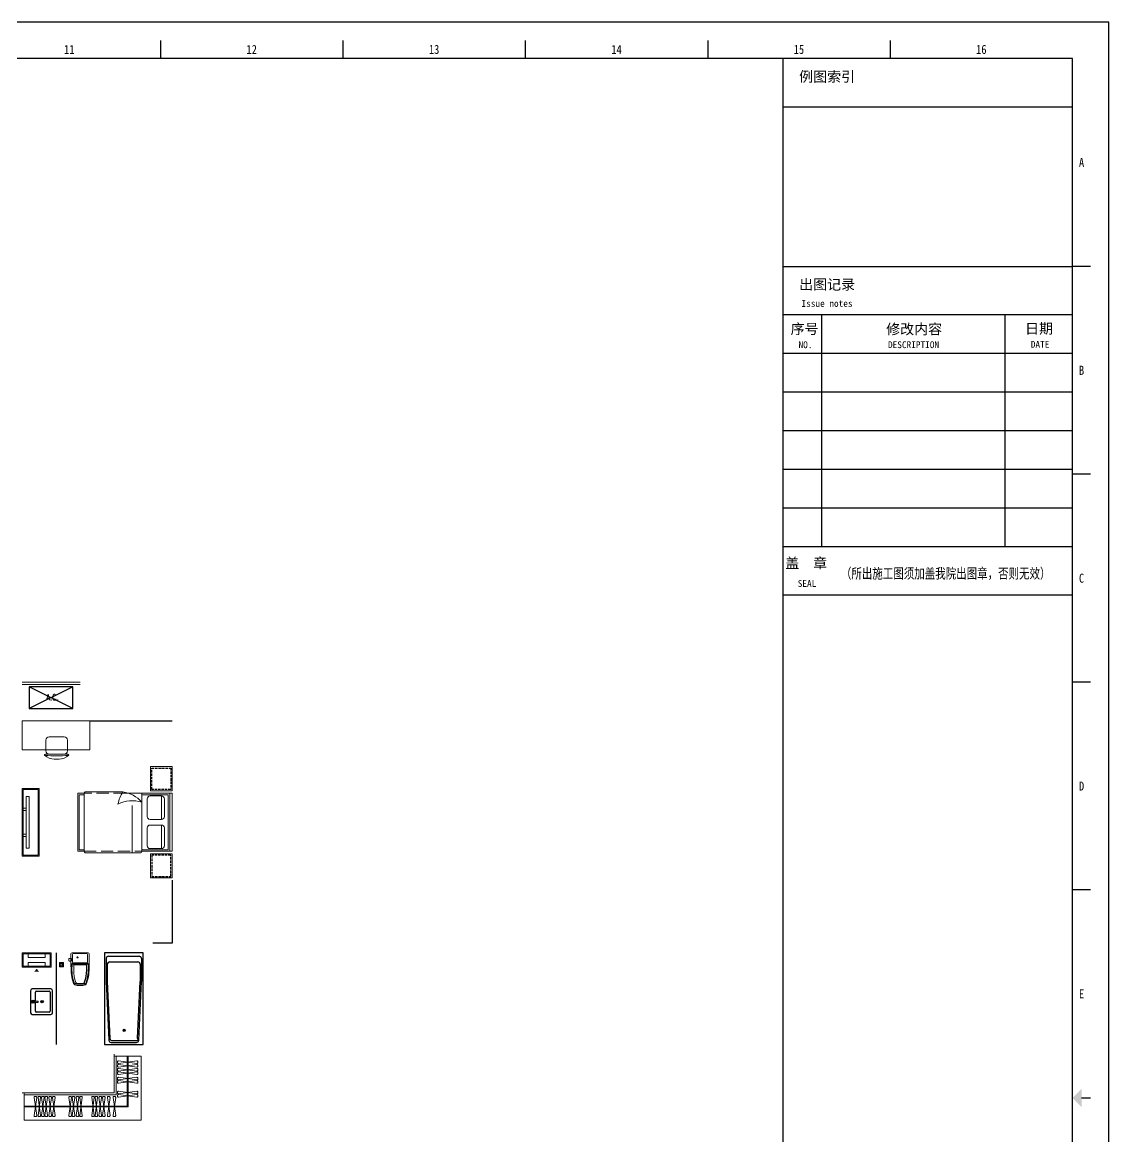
# Model space of a CAD drawing. Extents: x 109296 to 210174, y -14588 to 29909.
# Drawn here: x 149819 to 172296, y 6857 to 29909 of the extents above; entities that cross this region are included whole.
import ezdxf
from ezdxf.enums import TextEntityAlignment as Align

# ---------------------------------------------------------------- set-up
doc = ezdxf.new("R2010")
doc.units = 0
doc.header["$LTSCALE"] = 1000
doc.header["$MEASUREMENT"] = 0
doc.linetypes.add('ACAD_ISO02W100', pattern=[15, 12, -3])
doc.linetypes.add('DASH', pattern=[0.35, 0.25, -0.1])
for name, color, linetype in [('fd', 4, 'Continuous'), ('tk', 253, 'Continuous'), ('厨卫', 154, 'Continuous'), ('看线', 5, 'Continuous'), ('空调', 8, 'Continuous'), ('管井', 236, 'Continuous'), ('虚线', 251, 'Continuous')]:
    doc.layers.add(name, color=color, linetype=linetype)
for name, color, linetype, lineweight in [('Text-I', 7, 'Continuous', 5), ('五金', 136, 'Continuous', 9), ('家具', 33, 'Continuous', 9), ('房建名称', 7, 'Continuous', 0), ('移动家具', 41, 'Continuous', 20)]:
    doc.layers.add(name, color=color, linetype=linetype, lineweight=lineweight)
doc.styles.add('C-2007.06.19$0$C-05.28(ok)$0$STANDARD', font='GBENOR', dxfattribs={"bigfont": 'GBCBIG'})
doc.styles.add('DIM_FONT', font='SIMPLEX.shx', dxfattribs={"width": 0.8})
doc.styles.add('TKZ1', font='SIMHEI.TTF', dxfattribs={"width": 0.7})
doc.styles.add('图签栏', font='SimSun.ttf')

# ---------------------------------------------------------------- blocks, each defined once
blk = doc.blocks.new('fasdf')
for p, q in [((405843.7210327036, 733592.5766485762), (342843.7210243217, 733592.5766485762)), ((405843.7210327036, 689095.5493011763), (405843.7210327036, 733592.5766485762)), ((386226.4499242672, 733218.0225463253), (386226.4499242672, 732843.4684440745)), ((390000.0825050308, 733218.0225463253), (390000.0825050308, 732843.4684440745)), ((393773.7150857945, 733218.0225463253), (393773.7150857945, 732843.4684440745)), ((397547.3476665582, 733218.0225463253), (397547.3476665582, 732843.4684440745)), ((401320.9802473218, 733218.0225463253), (401320.9802473218, 732843.4684440745)), ((405094.6128280855, 732843.4684440745), (344716.4915358669, 732843.4684440745)), ((399101.7471909412, 732843.4684440745), (399101.7471909412, 689844.657505678)), ((405094.6128280855, 689844.657505678), (405094.6128280855, 732843.4684440745)), ((399101.747190939, 731844.6575047099), (405094.6128280855, 731844.6575047099)), ((399101.747190939, 728543.5873502332), (405094.6128280855, 728543.5873502332)), ((399101.7471909412, 728543.5873502332), (405094.6128280876, 728543.5873502332)), ((405469.1669303945, 728543.5873502332), (405094.6128280855, 728543.5873502332)), ((399101.747190939, 727544.7764108685), (405094.6128280855, 727544.7764108685)), ((399900.7959425571, 727544.7764108685), (399900.7959425571, 722750.4839018921)), ((403696.2775127479, 727544.7764108685), (403696.2775127479, 722750.4839018921)), ((399101.747190939, 726745.7276593681), (405094.6128280855, 726745.7276593681)), ((399101.747190939, 725946.6789078764), (405094.6128280855, 725946.6789078764)), ((399101.747190939, 725147.6301563759), (405094.6128280855, 725147.6301563759)), ((399101.747190939, 724348.5814048842), (405094.6128280855, 724348.5814048842)), ((405469.1669303945, 724243.7062564006), (405094.6128280855, 724243.7062564006)), ((399101.747190939, 723549.5326533925), (405094.6128280855, 723549.5326533925)), ((399101.747190939, 722750.4839018921), (405094.6128280855, 722750.4839018921)), ((399101.7471909412, 722750.4839018921), (405094.6128280876, 722750.4839018921)), ((399101.747190939, 721751.6729625275), (405094.6128280855, 721751.6729625275)), ((399101.747190939, 721751.6729625275), (405094.6128280855, 721751.6729625275)), ((405469.1669303945, 719943.825162559), (405094.6128280855, 719943.825162559)), ((405469.1669303945, 715643.9440687178), (405094.6128280855, 715643.9440687178)), ((405281.8898792373, 711344.0629748763), (405469.1669303945, 711344.0629748763))]:
    blk.add_line(p, q)
blk.add_solid([(405281.88987924, 711156.7859237508), (405281.88987924, 711531.3400260105), (405094.6128280855, 711344.0629748763)])
at = {"style": 'TKZ1', "width": 0.8500000001320944}
for s, p in [('11', (384339.6336338854, 733030.7454951999)), ('12', (388113.266214649, 733030.7454951999)), ('13', (391886.8987954127, 733030.7454951999)), ('14', (395660.5313761763, 733030.7454951999)), ('15', (399434.16395694, 733030.7454951999)), ('16', (403207.7965377037, 733030.7454951999)), ('A', (405281.88987924, 730693.5278971582)), ('B', (405281.88987924, 726393.6468033169)), ('C', (405281.88987924, 722093.7657094754)), ('D', (405281.88987924, 717793.8846156341)), ('E', (405281.88987924, 713494.0035218014))]:
    blk.add_text(s, height=187.2770511254203, dxfattribs=at).set_placement(p, align=Align.MIDDLE)
at = {"style": '图签栏'}
for s, height, p in [('例图索引', 211.868987138907, (399439.3579613708, 732363.0412374041)), ('出图记录', 211.868987138907, (399439.3579613708, 728063.1601435627)), ('Issue notes', 141.245991425938, (399487.5150792001, 727706.2610994889)), ('序号', 211.8689871389652, (399263.0832068452, 727144.0908377692)), ('修改内容', 211.8689871389652, (401240.3554641984, 727140.1964361237)), ('日期', 211.868987138907, (404111.9145572699, 727152.3234835337)), ('NO.', 141.2459914258798, (399426.5943963108, 726851.7315326696)), ('DESCRIPTION', 141.245991425938, (401277.7317213226, 726851.9835477481)), ('DATE', 141.245991425938, (404231.9194026096, 726860.4175684473)), ('盖  章', 211.868987138907, (399152.1715620314, 722298.7721914782)), ('SEAL', 141.245991425938, (399409.5574124423, 721913.5013654516))]:
    blk.add_text(s, height=height, dxfattribs=at).set_placement(p)
at = {"style": '图签栏', "width": 0.7500000001165883}
blk.add_text('（所出施工图须加盖我院出图章，否则无效）', height=211.868987138907, dxfattribs=at).set_placement((400303.7540469777, 722086.2989709395))
blk = doc.blocks.new('111')
at = {"layer": '空调', "linetype": 'ACAD_ISO02W100'}
for p, q in [((1000, 0), (0, 500)), ((1000, 500), (0, 0))]:
    blk.add_line(p, q, dxfattribs=at)
blk.add_lwpolyline([(0, 500), (0, 0), (1000, 0), (1000, 500)], close=True, dxfattribs=at)
at = {"layer": 'Text-I', "style": 'DIM_FONT', "width": 0.8}
blk.add_text('A.C.', height=140, dxfattribs=at).set_placement((675.4934317702428, 261.8372856484493), align=Align.MIDDLE_RIGHT)
blk = doc.blocks.new('A$C18784298')
at = {"layer": '移动家具', "color": 251, "ltscale": 40}
for points in [[(2.53705438808538e-05, 1066.265286060749), (58.12715127928095, 1066.265286060749), (58.12715127928095, -4.448031540960073e-05), (2.53705438808538e-05, -4.448031540960073e-05)], [(58.12715127928095, 827.5049274747726), (139.9921495734961, 827.5049274747726), (139.9921495734961, 779.5871684333542), (58.12715127928095, 779.5871684333542)], [(58.12715127928095, 238.7603141057771), (139.9921495734961, 238.7603141057771), (139.9921495734961, 286.6780731471954), (58.12715127928095, 286.6780731471954)]]:
    blk.add_lwpolyline(points, close=True, dxfattribs=at)
blk = doc.blocks.new('ytjhgkj')
at = {"layer": '移动家具', "color": 0, "ltscale": 0.5}
blk.add_lwpolyline([(34949.42200023273, 26115.78217387348), (34599.42200023273, 26115.78217387348), (34599.42200023273, 27515.78217387348), (34949.42200023273, 27515.78217387348)], close=True, dxfattribs=at)
at = {"layer": '移动家具', "color": 0, "ltscale": 40}
blk.add_lwpolyline([(34929.42200023273, 26135.78217387348), (34619.42200023273, 26135.78217387348), (34619.42200023273, 27495.78217387348), (34929.42200023273, 27495.78217387348)], close=True, dxfattribs=at)
at = {"layer": '虚线', "xscale": -1}
blk.add_blockref('A$C18784298', (34739.41417311679, 26282.64948776757), dxfattribs=at)
blk = doc.blocks.new('rtyrytr')
at = {"layer": '移动家具', "color": 0}
for p, q in [((439002.1653160937, 224611.5230028448), (438373.0701247437, 224611.5230028448)), ((438373.0701247437, 223411.5230028446), (438373.0701247437, 224611.5230028448)), ((438423.0701247437, 223411.5230028448), (438423.0701247435, 224611.5230028448)), ((438453.0701247437, 223441.5230028448), (438453.0701247435, 224581.5230028448)), ((439002.1653160937, 224581.5230028448), (438453.0701247435, 224581.5230028448)), ((438592.9258919458, 224556.0653088356), (438592.9258919458, 224069.3075823742)), ((439002.1653160939, 223411.5562119431), (439002.1653160937, 224621.5230028448)), ((440173.0701247435, 224641.523002845), (439022.1653160937, 224641.5230028448)), ((439202.543734405, 223664.1389383728), (439202.5437344047, 224641.5230028448)), ((440193.069802304, 223411.5520323539), (440193.070122282, 224611.5230028448)), ((440193.0701247435, 224611.5230028448), (440323.0701247435, 224611.5230028448)), ((440193.0701247435, 224581.5230028448), (440293.0701247435, 224581.5230028448)), ((440293.0701247437, 223441.5552474403), (440293.0701247435, 224581.5230028448)), ((440323.0701247437, 223411.5562119431), (440323.0701247435, 224611.5230028448)), ((438592.9258919458, 223466.980696854), (438592.9258919458, 223953.7384233154)), ((439335.3816001678, 223411.523002845), (438373.0701247437, 223411.5230028446)), ((439002.1653160939, 223441.523002845), (438453.0701247437, 223441.5230028448)), ((440173.0701247435, 223381.5230028448), (439390.1305724676, 223381.5230028448)), ((440193.0698096883, 223441.5520323695), (440293.0701247437, 223441.5552474403)), ((440193.0698023043, 223411.5521682899), (440323.0701247437, 223411.5562119431))]:
    blk.add_line(p, q, dxfattribs=at)
at = {"layer": '移动家具', "color": 0, "linetype": 'DASH'}
for p, q in [((440193.0701247435, 224611.5230028448), (439002.1653160937, 224611.5230028448)), ((439335.3816001678, 223411.523002845), (440193.0698023043, 223411.5521682899))]:
    blk.add_line(p, q, dxfattribs=at)
at = {"layer": '移动家具', "color": 0}
for points in [[(438823.0701247437, 225161.5230028449), (438373.0701247437, 225161.5230028449), (438373.0701247437, 224661.5230028449), (438823.0701247437, 224661.5230028449), (438823.0701247437, 225161.5230028449), (438743.0701247437, 225161.5230028449)], [(438823.0701247437, 222861.5230028447), (438373.0701247437, 222861.5230028447), (438373.0701247437, 223361.5230028447), (438823.0701247437, 223361.5230028447), (438823.0701247437, 222861.5230028447), (438743.0701247437, 222861.5230028447)]]:
    blk.add_lwpolyline(points, dxfattribs=at)
for points in [[(438592.9258919458, 224556.0653088356), (438828.3232688929, 224556.0653088356, -0.4142135623730953), (438888.3232688929, 224496.0653088356), (438888.3232688929, 224129.3075823742, -0.414213562373095), (438828.3232688929, 224069.3075823742), (438592.9258919458, 224069.3075823742, -0.414213562373095), (438532.9258919458, 224129.3075823742), (438532.9258919458, 224496.0653088356, -0.414213562373095)], [(438592.9258919458, 223466.980696854), (438828.3232688929, 223466.980696854, 0.4142135623730953), (438888.3232688929, 223526.980696854), (438888.3232688929, 223893.7384233154, 0.414213562373095), (438828.3232688929, 223953.7384233154), (438592.9258919458, 223953.7384233154, 0.414213562373095), (438532.9258919458, 223893.7384233154), (438532.9258919458, 223526.980696854, 0.414213562373095)]]:
    blk.add_lwpolyline(points, format="xyb", close=True, dxfattribs=at)
blk.add_lwpolyline([(439002.1653160939, 223594.1681519763, 0.1839311489727489), (439493.8611579339, 223636.1611340854, -0.08863692969021798), (439390.1345209104, 223381.6509846973, 28871.27155084922)], format="xyb", dxfattribs=at)
for centre, radius, start, end in [((439022.1653160937, 224621.5230028448), 20, 90, 180), ((440162.4256644971, 224612.7600318617), 30.66941528179127, 357.688388487696, 69.69174004792258), ((439495.3966966897, 224034.2114792274), 660.9957069834688, 221.7381971800109, 260.8367558569508), ((440162.3885403974, 223410.3115822557), 30.70632750165869, 290.356640611127, 2.315219899327171)]:
    blk.add_arc(centre, radius, start, end, dxfattribs=at)
at = {"layer": '虚线', "linetype": 'DASH', "ltscale": 0.2}
for points in [[(438793.0701247437, 225131.5230028449), (438403.0701247437, 225131.5230028449), (438403.0701247437, 224691.5230028449), (438793.0701247437, 224691.5230028449)], [(438793.0701247437, 222891.5230028447), (438403.0701247437, 222891.5230028447), (438403.0701247437, 223331.5230028447), (438793.0701247437, 223331.5230028447)]]:
    blk.add_lwpolyline(points, close=True, dxfattribs=at)
blk = doc.blocks.new('qqqewere')
at = {"layer": '厨卫'}
for p, q in [((430646.5493158384, 215955.9013095651), (430646.5493158384, 214055.349698706)), ((431446.4328834286, 215955.9013095651), (430646.5493158384, 215955.9013095651)), ((430736.9704301836, 215866.008030274), (430682.4628772956, 214651.831689633)), ((430760.4470581776, 215830.7262698701), (430705.9415536778, 214649.2720770995)), ((430760.3460477291, 215818.9766812034), (430705.9415536778, 214649.2720770995)), ((431285.3393425467, 215872.75217659), (430766.6428567204, 215872.75217659)), ((431308.7761975655, 215908.3875192936), (430784.2060017015, 215908.3875192936)), ((431387.0406455893, 214649.2720770995), (431332.5351410895, 215830.7262698701)), ((431410.5193219715, 214651.831689633), (431356.0117690834, 215866.008030274)), ((431446.4328834286, 214055.349698706), (431446.4328834286, 215955.9013095651)), ((430682.184658542, 214174.1341743847), (430682.184658542, 214646.6973883811)), ((430705.9415536778, 214292.9186500634), (430705.9415536778, 214649.2720770995)), ((431387.0406455893, 214292.9186500634), (431387.0406455893, 214649.2720770995)), ((431410.797540725, 214174.1341743847), (431410.797540725, 214646.6973883811)), ((431339.5268553178, 214245.4048597919), (430753.4553439493, 214245.4048597919)), ((430646.5493158384, 214055.349698706), (431446.4328834286, 214055.349698706)), ((431363.2837504536, 214126.6203841132), (430729.6984488135, 214126.6203841132))]:
    blk.add_line(p, q, dxfattribs=at)
for radius in [23.75689513573889, 19.00551610859111]:
    blk.add_circle((431038.472550762, 215658.9401203684), radius, dxfattribs=at)
for centre, radius, start, end in [((430784.2060017015, 215860.8737290222), 47.51379027147777, 90, 173.7965521041173), ((430776.1460436432, 215849.8814693475), 24.76650583881204, 112.5637563871532, 230.6630561310794), ((431285.3393425467, 215825.2383863186), 47.51379027147777, 6.632514621064487, 90), ((431308.7761975655, 215860.8737290222), 47.51379027147777, 6.203447895882674, 90), ((430729.6984488135, 214646.6973883811), 47.51379027147777, 173.7965521041173, 180), ((431363.2837504536, 214646.6973883811), 47.51379027147777, 0, 6.203447895882674), ((430729.6984488135, 214174.1341743847), 47.51379027147777, 180, 270), ((430753.4553439493, 214292.9186500634), 47.51379027147777, 180, 270), ((431339.5268553178, 214292.9186500634), 47.51379027147777, 270, 0), ((431363.2837504536, 214174.1341743847), 47.51379027147777, 270, 0)]:
    blk.add_arc(centre, radius, start, end, dxfattribs=at)
at = {"layer": '厨卫', "style": 'C-2007.06.19$0$C-05.28(ok)$0$STANDARD', "text_generation_flag": 4, "width": 0.8000000000465661, "flags": 9}
for tag in ['YSIZE', 'XSIZE']:
    blk.add_attdef(tag, (431446.4328834286, 215005.6255041356), '', height=0.5939223783934722, dxfattribs=at)
blk = doc.blocks.new('x6')
at = {"layer": '厨卫', "color": 0}
for p, q in [((227.1291524255648, 0), (-227.1291524246335, 0)), ((-265.229152424261, -38.09999999997672), (-265.229152424261, -419.0999999999767)), ((-214.4291524244472, -387.3499999999767), (-214.4291524244472, -120.6500000000233)), ((-195.3791524246335, -101.5999999999767), (-15.59883185569197, -101.5999999999767)), ((-18.80374188814312, -56.60799438098911), (-32.26827924326062, -56.60799438098911)), ((-13.27133092004806, -43.28686512657441), (-22.77435069065541, -33.74818694696296)), ((-13.10795861016959, -70.08991301618516), (-22.49373077228665, -79.74398196034599)), ((-16.48222255054861, -84.34926661441568), (-12.69999999925494, -158.2079943810822)), ((-12.69999999925494, -158.2079943810822), (12.70000000111759, -158.2079943810822)), ((9.313225746154785e-10, -37.80425249191467), (9.313225746154785e-10, -24.33971513737924)), ((9.313225746154785e-10, -75.41173627017997), (9.313225746154785e-10, -88.8762736247154)), ((16.48222255147994, -84.34926661441568), (12.70000000111759, -158.2079943810822)), ((22.49299382977188, -33.47129033843521), (13.10722166765481, -43.12535928259604)), ((22.77435069251806, -79.46780181513168), (13.2713309219107, -69.92912363552023)), ((15.59883185662329, -101.5999999999767), (195.3791524255648, -101.5999999999767)), ((18.80374189000577, -56.60799438098911), (32.26827924419194, -56.60799438098911)), ((214.4291524253786, -120.6500000000233), (214.4291524253786, -387.3499999999767)), ((265.2291524251923, -419.0999999999767), (265.2291524251923, -38.09999999997672)), ((-227.1291524246335, -457.2000000000698), (227.1291524255648, -457.2000000000698)), ((195.3791524255648, -406.4000000000233), (-195.3791524246335, -406.4000000000233))]:
    blk.add_line(p, q, dxfattribs=at)
for centre, radius in [((9.313225746154785e-10, -56.60799438098911), 32.26827924368117), ((-0.9688588986173272, -241.2999999999302), 25.4), ((9.313225746154785e-10, -56.60799438098911), 18.80374188911082), ((-0.9688588986173272, -241.2999999999302), 15.95985148249019)]:
    blk.add_circle(centre, radius, dxfattribs=at)
for centre, radius, start, end in [((-227.1291524246335, -38.09999999997672), 38.09999999999999, 90, 180), ((227.1291524255648, -38.09999999997672), 38.09999999999999, 0, 90), ((-195.3791524246335, -120.6500000000233), 19.05, 90, 180), ((195.3791524255648, -120.6500000000233), 19.05, 0, 90), ((-227.1291524246335, -419.0999999999767), 38.09999999999999, 180, 270), ((-195.3791524246335, -387.3499999999767), 19.05, 180, 270), ((195.3791524255648, -387.3499999999767), 19.05, 270, 0), ((227.1291524255648, -419.0999999999767), 38.09999999999999, 270, 0)]:
    blk.add_arc(centre, radius, start, end, dxfattribs=at)
blk = doc.blocks.new('ma2')
at = {"layer": '厨卫', "color": 0}
for centre, radius, start, end in [((712.4397293468937, -340.4294771072455), 881.4089537639704, 175.7102634410839, 198.2941325647518), ((703.8273664154112, -352.850587095134), 834.3315730198825, 180.1819425780539, 198.4972610620786)]:
    blk.add_arc(centre, radius, start, end, dxfattribs=at)
at = {"layer": '家具', "color": 0}
for p, q in [((0, 0), (-166.5, 0)), ((0, 0), (166.5, 0)), ((-189, -22.5), (-189, -274.5)), ((-180, -230.4000000001397), (-138.5999999996275, -211.5)), ((-180, -230.4000000001397), (-180, -316.4254094343632)), ((-180, -230.4000000001397), (0, -230.4000000001397)), ((-153, -36), (-153, -198)), ((-138.5999999996275, -211.5), (0, -211.5)), ((0, -13.5), (-130.5, -13.5)), ((-130.5, -220.5), (0, -220.5)), ((0, -13.5), (130.5, -13.5)), ((138.6000000005588, -211.5), (0, -211.5)), ((130.5, -220.5), (0, -220.5)), ((180, -230.4000000001397), (0, -230.4000000001397)), ((180, -230.4000000001397), (138.6000000005588, -211.5)), ((153, -36), (153, -198)), ((180, -125.0999999998603), (180, -164.6999999999534)), ((180, -230.4000000001397), (180, -316.4254094343632)), ((191.7000000001863, -117.9000000001397), (187.2000000001863, -117.9000000001397)), ((191.7000000001863, -171.9000000001397), (187.2000000001863, -171.9000000001397)), ((189, -22.5), (189, -122.0254213614389)), ((189, -121.200333661167), (189, -129.7378550155554)), ((189, -136.9619115462992), (189, -146.4845315185376)), ((189, -153.1339471887331), (189, -161.6714685431216)), ((189, -170.1148700807244), (189, -274.5)), ((191.7000000001863, -117.9000000001397), (222.3000000007451, -117.9000000001397)), ((191.7000000001863, -171.9000000001397), (222.3000000007451, -171.9000000001397)), ((229.5, -125.0999999998603), (229.5, -164.6999999999534)), ((-175.5, -279), (-175.5, -280.3469112922903)), ((-166.5, -274.5), (-171, -274.5)), ((-166.5, -252.9000000001397), (-166.5, -274.5)), ((-148.5, -234.9000000001397), (0, -234.9000000001397)), ((-130.5, -250.1999999999534), (-130.5, -355.5)), ((0, -246.5999999998603), (-126.8999999994412, -246.5999999998603)), ((-118.7999999998137, -246.5999999998603), (0, -246.5999999998603)), ((148.5, -234.9000000001397), (0, -234.9000000001397)), ((118.8000000007451, -246.5999999998603), (0, -246.5999999998603)), ((0, -246.5999999998603), (126.9000000003725, -246.5999999998603)), ((130.5, -250.1999999999534), (130.5, -355.5)), ((166.5, -252.9000000001397), (166.5, -274.5)), ((166.5, -274.5), (171, -274.5)), ((175.5, -279), (175.5, -280.3469112922903)), ((-77.39916105940938, -636.3000000000466), (-101.8862989675254, -636.3000000000466)), ((93.06087754387408, -659.6999999999534), (-93.06087754294276, -659.6999999999534)), ((-67.5, -636.3000000000466), (-77.39916105940938, -636.3000000000466)), ((-67.5, -636.3000000000466), (0, -636.3000000000466)), ((67.5, -636.3000000000466), (0, -636.3000000000466)), ((0, -659.6999999999534), (93.06087754387408, -659.6999999999534)), ((67.5, -636.3000000000466), (77.39916105940938, -636.3000000000466)), ((77.39916105940938, -636.3000000000466), (101.8862989684567, -636.3000000000466))]:
    blk.add_line(p, q, dxfattribs=at)
blk.add_circle((53.10000000055879, -94.5), 11.40815247663667, dxfattribs=at)
for centre, radius, start, end in [((-166.5, -22.5), 22.5, 90, 180), ((166.5, -22.5), 22.5, 0, 90), ((-130.5, -36), 22.5, 90, 180), ((-130.5, -198), 22.5, 180, 270), ((130.5, -36), 22.5, 0, 90), ((130.5, -198), 22.5, 270, 0), ((187.2000000001863, -125.0999999998603), 7.2, 90, 180), ((187.2000000001863, -164.6999999999534), 7.2, 180, 270), ((222.3000000007451, -125.0999999998603), 7.2, 0, 90), ((222.3000000007451, -164.6999999999534), 7.2, 270, 0), ((6805.708689086139, -14.98956554476172), 6999.521077242298, 182.1247541061041, 183.6000563417639), ((315.9997481284663, -366.8548092211131), 499.0547252698382, 170.0177249498389, 190.1148802118945), ((749.1395910214633, -320.9842596482486), 938.6835635739402, 188.1773252605921, 199.5371123268662), ((-171, -279), 4.5, 90, 180), ((594.2509733149782, -352.8633294566534), 776.2321552453669, 187.5236788309576, 201.3401300184077), ((-148.5, -252.9000000001397), 18, 90, 180), ((-126.8999999994412, -250.1999999999534), 3.6, 90, 180), ((-703.8273664144799, -352.850587095134), 834.3315730198825, 341.5027389379214, 359.8180574219461), ((-712.4397293459624, -340.4294771070126), 881.4089537639704, 341.7058674352483, 4.289736558916106), ((126.9000000003725, -250.1999999999534), 3.6, 0, 90), ((-594.2509733149782, -352.8633294566534), 776.2321552453669, 338.6598699815923, 352.4763211690424), ((-749.075333350338, -321.0035344087519), 938.6165597252316, 340.4626847572233, 351.8237832072882), ((148.5, -252.9000000001397), 18, 0, 90), ((171, -279), 4.5, 0, 90), ((-315.999748127535, -366.8548092208803), 499.0547252698382, 349.8851197881055, 9.98227505016114), ((-6805.708688990213, -14.98956555104814), 6999.521077147583, 356.3999436582361, 357.875245893896), ((-122.7765990523621, -630.3817124427296), 13.5, 199.5371123268662, 212.7351400685429), ((-70.42896267399192, -596.7297718022019), 75.73124732212365, 212.7351400685429, 236.252720039565), ((-116.1856549186632, -630.4243820346892), 13.5, 201.3401300184077, 225.0456671177679), ((117.4627921506763, -396.4031826078426), 344.1924834331063, 225.0456671177679, 228.0776655614675), ((-99.85239377990365, -611.0890470207669), 25.2928630336992, 193.7470556061474, 265.387626009144), ((-91.53043877147138, -625.7263711621054), 34.00808285177626, 231.9313491334848, 272.5793075874444), ((-12.88828185852617, -423.2266014702618), 256.5972770769422, 247.1572968181039, 272.8790446030137), ((-70.33155621122569, -611.8393892205786), 18, 198.4972610620786, 250.8187481424693), ((-15.12868216913193, -386.4469691873528), 249.9794124911297, 255.8484349526227, 273.4075284237138), ((12.88828185852617, -423.226601468632), 256.5972770785842, 267.1209553969863, 292.8427031818961), ((15.12868217006326, -386.4469691873528), 249.9794124911297, 266.5924715762862, 284.1515650473773), ((70.33155621215701, -611.8393892205786), 18, 289.1812518575307, 341.5027389379214), ((91.5304387724027, -625.7263711621054), 34.00808285177626, 267.4206924125555, 308.0686508665152), ((99.85239378083497, -611.0890470207669), 25.2928630336992, 274.612373990856, 346.2529443938527), ((70.42896267492324, -596.7297718022019), 75.73124732212365, 303.7472799604349, 327.2648599314571), ((-117.4627921497449, -396.4031826076098), 344.1924834331063, 311.9223344385325, 314.9543328822321), ((116.1856549195945, -630.4243820346892), 13.5, 314.9543328822321, 338.6598699815923), ((122.7765990523621, -630.3817124427296), 13.5, 327.2648599314571, 340.4628876731337)]:
    blk.add_arc(centre, radius, start, end, dxfattribs=at)
blk = doc.blocks.new('A$C56722DB7')
at = {"layer": '五金', "color": 0}
for points in [[(85.82233329315204, 85.82233446394093), (85.82233329315204, 1.445412635803223e-06), (2.743909135460854e-07, 1.445412635803223e-06), (2.748565748333931e-07, 85.82233446394093)], [(9.932467175764032, 43.27378234872594), (9.932467175764032, 41.59826454753056), (25.50449067086447, 41.59826454753056), (25.50449067086447, 43.27378234872594)], [(19.84811175300274, 66.48703717952594), (18.66334175376687, 65.30226718029007), (29.67442516388837, 54.29118377016857), (30.85919516312424, 55.47595376940444)], [(19.33529755903874, 19.84811292402446), (20.5200675582746, 18.66334292478859), (31.5311509683961, 29.67442633514293), (30.34638096916024, 30.85919633437879)], [(43.27378117816988, 75.88986756326631), (41.5982633769745, 75.88986756326631), (41.5982633769745, 60.31784406816587), (43.27378117816988, 60.31784406816587)], [(42.54855238983873, 9.932468346320093), (44.22407019103412, 9.932468346320093), (44.22407019103412, 25.50449184142053), (42.54855238983873, 25.50449184142053)], [(66.48703600896988, 65.9742229853291), (65.30226600973401, 67.15899298456497), (54.29118259961251, 56.14790957421064), (55.47595259884838, 54.96313957497478)], [(65.97422181454021, 19.33529872982763), (67.15899181377608, 20.5200687290635), (56.14790840318892, 31.531152139185), (54.96313840395305, 30.34638213994913)], [(75.88986639271025, 42.54855356039479), (75.88986639271025, 44.22407136159018), (60.31784289760981, 44.22407136159018), (60.31784289760981, 42.54855356039479)]]:
    blk.add_lwpolyline(points, close=True, dxfattribs=at)
blk.add_circle((42.91116678400431, 42.9111679547932), 36.56169166270411, dxfattribs=at)
blk = doc.blocks.new('A$C0032228E')
at = {"layer": 'fd'}
blk.add_lwpolyline([(302.0509690956678, -0.001261509722098708, 100, 0, 0), (302.0509690956678, 61.97923990688287, 0, 0, 0)], format="xyseb", dxfattribs=at)
at = {"layer": '家具', "color": 0}
for p, q in [((123.2627702299505, 372.3351253354922), (123.2627702299505, 295.3351253354922)), ((476.7333073511254, 295.3351253354922), (123.2627702299505, 295.3351253354922)), ((476.7333073511254, 372.3351253354922), (476.7333073511254, 295.3351253354922)), ((476.7333073511254, 189.3351253354922), (123.2627702299505, 189.3351253354922)), ((123.2627702299505, 112.3351253354922), (123.2627702299505, 189.3351253354922)), ((476.7333073511254, 112.3351253354922), (476.7333073511254, 189.3351253354922))]:
    blk.add_line(p, q, dxfattribs=at)
for points in [[(599.9980387906544, 392.3351253354922), (-0.00196120934560895, 392.3351253354922), (-0.00196120934560895, 92.3351253354922), (599.9980387906544, 92.3351253354922)], [(579.9980387906544, 372.3351253354922), (19.99803879065439, 372.3351253354922), (19.99803879065439, 112.3351253354922), (579.9980387906544, 112.3351253354922)]]:
    blk.add_lwpolyline(points, close=True, dxfattribs=at)
blk = doc.blocks.new('yz')
at = {"layer": '家具'}
for p, q in [((2145580.945081057, 195091.5044079446), (2145481.811946741, 195091.5044079446)), ((2145761.378513899, 194991.5044079446), (2145301.378513899, 194991.5044079446)), ((2145306.378513899, 194924.0044079446), (2145306.378513899, 194699.0044079446)), ((2145756.378513899, 194924.0044079446), (2145756.378513899, 194699.0044079446)), ((2145688.878513899, 194631.5044079446), (2145373.878513899, 194631.5044079446))]:
    blk.add_line(p, q, dxfattribs=at)
for centre, radius, start, end in [((2145491.53292581, 194776.0645366225), 315.5896225382623, 91.76513783820562, 130.7265433140673), ((2145531.378513899, 192313.6661572235), 2712.716921149136, 84.80230402019461, 95.1976959798054), ((2145571.224101988, 194776.0645366225), 315.5896225382623, 49.27345668593274, 88.23486216179438), ((2145292.151113079, 195007.650179863), 10, 130.7265433140673, 202.66999123046), ((2145301.378513899, 195011.5044079446), 20, 202.66999123046, 270), ((2145373.878513899, 194924.0044079446), 67.5, 90, 180), ((2145688.878513899, 194924.0044079446), 67.5, 0, 90), ((2145761.378513899, 195011.5044079446), 20, 270, 337.3300087695399), ((2145770.605914719, 195007.650179863), 10, 337.3300087695399, 49.27345668593274), ((2145373.878513899, 194699.0044079446), 67.5, 180, 270), ((2145688.878513899, 194699.0044079446), 67.5, 270, 0)]:
    blk.add_arc(centre, radius, start, end, dxfattribs=at)

msp = doc.modelspace()

# ---------------------------------------------------------------- linework, layer by layer
at = {"layer": '厨卫'}
msp.add_line((150519.1137203192, 10661.74132789826), (150519.1137203136, 8761.741327893717), dxfattribs=at)
at = {"layer": '家具'}
for p, q in [((151019.1137203241, 16261.741327878), (149819.113720326, 16261.7413278333)), ((151019.113720326, 16211.741327878), (149819.1137203278, 16211.7413278333)), ((151789.1137203164, 8391.45789887014), (151789.1137203164, 8405.770576335519)), ((151789.1137203164, 8317.098801726504), (151789.1137203164, 8331.411479191884)), ((152186.4704459142, 8425.595134349103), (151811.7569947187, 8371.63334085609)), ((151811.7569947187, 8425.595134349103), (152186.4704459142, 8371.63334085609)), ((152186.4704459142, 8351.236037205468), (151811.7569947187, 8297.27424371292)), ((151811.7569947187, 8351.236037205468), (152186.4704459142, 8297.27424371292)), ((151989.1137203164, 8521.741327883472), (151989.1137203164, 7491.741327907454)), ((152009.1137203164, 8521.741327883472), (152009.1137203164, 7471.741327907454)), ((152209.1137203816, 8391.45789887014), (152209.1137203816, 8405.770576335519)), ((152209.1137203816, 8317.098801726504), (152209.1137203816, 8331.411479191884)), ((151789.1137203174, 8235.679774003598), (151789.1137203174, 8249.992451468977)), ((151789.1137203164, 8166.360254787869), (151789.1137203164, 8180.672932253248)), ((152186.4704459161, 8269.817009482562), (151811.7569947187, 8215.855215990014)), ((151811.7569947187, 8269.817009482562), (152186.4704459161, 8215.855215990014)), ((152186.4704459142, 8200.497490266367), (151811.7569947187, 8146.535696773819)), ((151811.7569947187, 8200.497490266367), (152186.4704459142, 8146.535696773819)), ((152186.4704459161, 8085.728087031312), (151811.7569947187, 8031.766293538763)), ((151811.7569947187, 8085.728087031312), (152186.4704459161, 8031.766293538763)), ((152209.1137203816, 8235.679774003598), (152209.1137203816, 8249.992451468977)), ((152209.1137203816, 8166.360254787869), (152209.1137203816, 8180.672932253248)), ((151789.1137203174, 8051.590851552348), (151789.1137203174, 8065.903529017727)), ((151789.1137203164, 7982.271332336619), (151789.1137203164, 7996.584009801998)), ((152186.4704459142, 8016.408567815117), (151811.7569947187, 7962.446774322569)), ((151811.7569947187, 8016.408567815117), (152186.4704459142, 7962.446774322569)), ((152209.1137203816, 8051.590851552348), (152209.1137203816, 8065.903529017727)), ((152209.1137203816, 7982.271332336619), (152209.1137203816, 7996.584009801998)), ((150117.4557501767, 7294.384602309234), (150063.4939566851, 7669.098053505673)), ((150117.4557501767, 7669.098053505673), (150063.4939566851, 7294.384602309234)), ((150083.3185146973, 7691.741327907454), (150097.6311921626, 7691.741327907454)), ((150198.8747779001, 7294.384602310165), (150144.9129844066, 7669.098053506605)), ((150198.8747779001, 7669.098053506605), (150144.9129844066, 7294.384602310165)), ((150164.7375424206, 7691.741327908385), (150179.050219886, 7691.741327908385)), ((150273.2338750437, 7294.384602310165), (150219.2720815502, 7669.098053506605)), ((150273.2338750437, 7669.098053506605), (150219.2720815502, 7294.384602310165)), ((150239.0966395643, 7691.741327908385), (150253.4093170296, 7691.741327908385)), ((150342.5533942599, 7294.384602309234), (150288.5916007664, 7669.098053505673)), ((150342.5533942599, 7669.098053505673), (150288.5916007664, 7294.384602309234)), ((150308.4161587805, 7691.741327907454), (150322.7288362458, 7691.741327907454)), ((150423.9724219823, 7294.384602310165), (150370.0106284898, 7669.098053506605)), ((150423.9724219823, 7669.098053506605), (150370.0106284898, 7294.384602310165)), ((150389.8351865038, 7691.741327908385), (150404.1478639692, 7691.741327908385)), ((150498.331519126, 7294.384602310165), (150444.3697256334, 7669.098053506605)), ((150498.331519126, 7669.098053506605), (150444.3697256334, 7294.384602310165)), ((150464.1942836475, 7691.741327908385), (150478.5069611128, 7691.741327908385)), ((150836.1338937301, 7294.384602310165), (150782.1721002366, 7669.098053506605)), ((150836.1338937301, 7669.098053506605), (150782.1721002366, 7294.384602310165)), ((150801.9966582507, 7691.741327908385), (150816.3093357161, 7691.741327908385)), ((150905.4534129463, 7294.384602309234), (150851.4916194528, 7669.098053505673)), ((150905.4534129463, 7669.098053505673), (150851.4916194528, 7294.384602309234)), ((150871.3161774669, 7691.741327907454), (150885.6288549323, 7691.741327907454)), ((150986.8724406688, 7294.384602310165), (150932.9106471762, 7669.098053506605)), ((150986.8724406688, 7669.098053506605), (150932.9106471762, 7294.384602310165)), ((150952.7352051903, 7691.741327908385), (150967.0478826556, 7691.741327908385)), ((151061.2315378124, 7294.384602310165), (151007.2697443198, 7669.098053506605)), ((151061.2315378124, 7669.098053506605), (151007.2697443198, 7294.384602310165)), ((151027.0943023339, 7691.741327908385), (151041.4069797993, 7691.741327908385)), ((151309.0859712865, 7294.384602310165), (151255.1241777949, 7669.098053506605)), ((151309.0859712865, 7669.098053506605), (151255.1241777949, 7294.384602310165)), ((151274.948735809, 7691.741327908385), (151289.2614132743, 7691.741327908385)), ((151378.4054905027, 7294.384602309234), (151324.4436970111, 7669.098053505673)), ((151378.4054905027, 7669.098053505673), (151324.4436970111, 7294.384602309234)), ((151344.2682550242, 7691.741327907454), (151358.5809324896, 7691.741327907454)), ((151459.8245182261, 7294.384602310165), (151405.8627247335, 7669.098053506605)), ((151459.8245182261, 7669.098053506605), (151405.8627247335, 7294.384602310165)), ((151425.6872827467, 7691.741327908385), (151439.999960212, 7691.741327908385)), ((151534.1836153697, 7294.384602310165), (151480.2218218762, 7669.098053506605)), ((151534.1836153697, 7669.098053506605), (151480.2218218762, 7294.384602310165)), ((151500.0463798903, 7691.741327908385), (151514.3590573557, 7691.741327908385)), ((151634.0761730969, 7294.384602310165), (151580.1143796034, 7669.098053506605)), ((151634.0761730969, 7669.098053506605), (151580.1143796034, 7294.384602310165)), ((151599.9389376175, 7691.741327908385), (151614.2516150828, 7691.741327908385)), ((151751.3470103228, 7294.384602310165), (151697.3852168303, 7669.098053506605)), ((151751.3470103228, 7669.098053506605), (151697.3852168303, 7294.384602310165)), ((151717.2097748443, 7691.741327908385), (151731.5224523097, 7691.741327908385)), ((151789.1137203174, 7765.306557925913), (151789.1137203174, 7779.619235391292)), ((151789.1137203164, 7695.987038710184), (151789.1137203164, 7710.299716175563)), ((152186.4704459161, 7799.443793404876), (151811.7569947187, 7745.481999912328)), ((151811.7569947187, 7799.443793404876), (152186.4704459161, 7745.481999912328)), ((152186.4704459142, 7730.124274188682), (151811.7569947187, 7676.162480696134)), ((151811.7569947187, 7730.124274188682), (152186.4704459142, 7676.162480696134)), ((152209.1137203816, 7765.306557925913), (152209.1137203816, 7779.619235391292)), ((152209.1137203816, 7695.987038710184), (152209.1137203816, 7710.299716175563)), ((149859.1137203202, 7491.741327907454), (151989.1137203164, 7491.741327907454)), ((149859.1137203202, 7471.741327907454), (152009.1137203164, 7471.741327907454)), ((150083.3185146973, 7271.741327842959), (150097.6311921626, 7271.741327842959)), ((150164.7375424206, 7271.741327843891), (150179.050219886, 7271.741327843891)), ((150239.0966395643, 7271.741327843891), (150253.4093170296, 7271.741327843891)), ((150308.4161587805, 7271.741327842959), (150322.7288362458, 7271.741327842959)), ((150389.8351865038, 7271.741327843891), (150404.1478639692, 7271.741327843891)), ((150464.1942836475, 7271.741327843891), (150478.5069611128, 7271.741327843891)), ((150801.9966582507, 7271.741327843891), (150816.3093357161, 7271.741327843891)), ((150871.3161774669, 7271.741327842959), (150885.6288549323, 7271.741327842959)), ((150952.7352051903, 7271.741327843891), (150967.0478826556, 7271.741327843891)), ((151027.0943023339, 7271.741327843891), (151041.4069797993, 7271.741327843891)), ((151274.948735809, 7271.741327843891), (151289.2614132743, 7271.741327843891)), ((151344.2682550242, 7271.741327842959), (151358.5809324896, 7271.741327842959)), ((151425.6872827467, 7271.741327843891), (151439.999960212, 7271.741327843891)), ((151500.0463798903, 7271.741327843891), (151514.3590573557, 7271.741327843891)), ((151599.9389376175, 7271.741327843891), (151614.2516150828, 7271.741327843891)), ((151717.2097748443, 7271.741327843891), (151731.5224523097, 7271.741327843891))]:
    msp.add_line(p, q, dxfattribs=at)
msp.add_lwpolyline([(149819.1137203251, 15461.74132790556), (151219.1137203174, 15461.74132790556), (151219.1137203174, 14861.7413279037), (149819.1137203251, 14861.7405900578)], close=True, dxfattribs=at)
for points in [[(151719.1137203164, 8561.74132788417), (151719.1137203155, 7761.741327907337), (149819.113720322, 7761.741327907337)], [(151759.1137203164, 8521.741327883472), (151759.1137203155, 7721.741327907337), (149859.1137203192, 7721.741327907337)], [(151719.1137203164, 8521.741327883472), (152279.1137203164, 8521.741327883472), (152279.1137203164, 7201.741327907337), (149859.113720322, 7201.741327907337), (149859.1137203192, 7761.74132790757)]]:
    msp.add_lwpolyline(points, dxfattribs=at)
for centre, start, end in [((151809.1137203164, 8405.770576335519), 82.40535662479697, 180), ((151809.1137203164, 8391.45789887014), 180, 277.594643375203), ((151809.1137203164, 8331.411479191884), 82.40535662479697, 180), ((151809.1137203164, 8317.098801726504), 180, 277.594643375203), ((152189.1137203816, 8405.770576335519), 0, 97.59464337520303), ((152189.1137203816, 8391.45789887014), 262.405356624797, 0), ((152189.1137203816, 8331.411479191884), 0, 97.59464337520303), ((152189.1137203816, 8317.098801726504), 262.405356624797, 0), ((151809.1137203174, 8249.992451468977), 82.40535662479697, 180), ((151809.1137203174, 8235.679774003598), 180, 277.594643375203), ((151809.1137203164, 8180.672932253248), 82.40535662479697, 180), ((151809.1137203164, 8166.360254787869), 180, 277.594643375203), ((151809.1137203174, 8065.903529017727), 82.40535662479697, 180), ((152189.1137203816, 8249.992451468977), 0, 97.59464337520303), ((152189.1137203816, 8235.679774003598), 262.405356624797, 0), ((152189.1137203816, 8180.672932253248), 0, 97.59464337520303), ((152189.1137203816, 8166.360254787869), 262.405356624797, 0), ((152189.1137203816, 8065.903529017727), 0, 97.59464337520303), ((151809.1137203174, 8051.590851552348), 180, 277.594643375203), ((151809.1137203164, 7996.584009801998), 82.40535662479697, 180), ((151809.1137203164, 7982.271332336619), 180, 277.594643375203), ((152189.1137203816, 8051.590851552348), 262.405356624797, 0), ((152189.1137203816, 7996.584009801998), 0, 97.59464337520303), ((152189.1137203816, 7982.271332336619), 262.405356624797, 0), ((150083.3185146973, 7671.741327907454), 90, 187.5946433565873), ((150097.6311921626, 7671.741327907454), 352.4053566434128, 90), ((150164.7375424206, 7671.741327908385), 90, 187.5946433565873), ((150179.050219886, 7671.741327908385), 352.4053566434128, 90), ((150239.0966395643, 7671.741327908385), 90, 187.5946433565873), ((150253.4093170296, 7671.741327908385), 352.4053566434128, 90), ((150308.4161587805, 7671.741327907454), 90, 187.5946433565873), ((150322.7288362458, 7671.741327907454), 352.4053566434128, 90), ((150389.8351865038, 7671.741327908385), 90, 187.5946433565873), ((150404.1478639692, 7671.741327908385), 352.4053566434128, 90), ((150464.1942836475, 7671.741327908385), 90, 187.5946433565873), ((150478.5069611128, 7671.741327908385), 352.4053566434128, 90), ((150801.9966582507, 7671.741327908385), 90, 187.5946433565873), ((150816.3093357161, 7671.741327908385), 352.4053566434128, 90), ((150871.3161774669, 7671.741327907454), 90, 187.5946433565873), ((150885.6288549323, 7671.741327907454), 352.4053566434128, 90), ((150952.7352051903, 7671.741327908385), 90, 187.5946433565873), ((150967.0478826556, 7671.741327908385), 352.4053566434128, 90), ((151027.0943023339, 7671.741327908385), 90, 187.5946433565873), ((151041.4069797993, 7671.741327908385), 352.4053566434128, 90), ((151274.948735809, 7671.741327908385), 90, 187.5946433565873), ((151289.2614132743, 7671.741327908385), 352.4053566434128, 90), ((151344.2682550242, 7671.741327907454), 90, 187.5946433565873), ((151358.5809324896, 7671.741327907454), 352.4053566434128, 90), ((151425.6872827467, 7671.741327908385), 90, 187.5946433565873), ((151439.999960212, 7671.741327908385), 352.4053566434128, 90), ((151500.0463798903, 7671.741327908385), 90, 187.5946433565873), ((151514.3590573557, 7671.741327908385), 352.4053566434128, 90), ((151599.9389376175, 7671.741327908385), 90, 187.5946433565873), ((151614.2516150828, 7671.741327908385), 352.4053566434128, 90), ((151717.2097748443, 7671.741327908385), 90, 187.5946433565873), ((151731.5224523097, 7671.741327908385), 352.4053566434128, 90), ((151809.1137203174, 7779.619235391292), 82.40535662479697, 180), ((151809.1137203174, 7765.306557925913), 180, 277.594643375203), ((151809.1137203164, 7710.299716175563), 82.40535662479697, 180), ((151809.1137203164, 7695.987038710184), 180, 277.594643375203), ((152189.1137203816, 7779.619235391292), 0, 97.59464337520303), ((152189.1137203816, 7765.306557925913), 262.405356624797, 0), ((152189.1137203816, 7710.299716175563), 0, 97.59464337520303), ((152189.1137203816, 7695.987038710184), 262.405356624797, 0), ((150083.3185146973, 7291.741327842959), 172.4053566434127, 270), ((150097.6311921626, 7291.741327842959), 270, 7.594643356587267), ((150164.7375424206, 7291.741327843891), 172.4053566434127, 270), ((150179.050219886, 7291.741327843891), 270, 7.594643356587267), ((150239.0966395643, 7291.741327843891), 172.4053566434127, 270), ((150253.4093170296, 7291.741327843891), 270, 7.594643356587267), ((150308.4161587805, 7291.741327842959), 172.4053566434127, 270), ((150322.7288362458, 7291.741327842959), 270, 7.594643356587267), ((150389.8351865038, 7291.741327843891), 172.4053566434127, 270), ((150404.1478639692, 7291.741327843891), 270, 7.594643356587267), ((150464.1942836475, 7291.741327843891), 172.4053566434127, 270), ((150478.5069611128, 7291.741327843891), 270, 7.594643356587267), ((150801.9966582507, 7291.741327843891), 172.4053566434127, 270), ((150816.3093357161, 7291.741327843891), 270, 7.594643356587267), ((150871.3161774669, 7291.741327842959), 172.4053566434127, 270), ((150885.6288549323, 7291.741327842959), 270, 7.594643356587267), ((150952.7352051903, 7291.741327843891), 172.4053566434127, 270), ((150967.0478826556, 7291.741327843891), 270, 7.594643356587267), ((151027.0943023339, 7291.741327843891), 172.4053566434127, 270), ((151041.4069797993, 7291.741327843891), 270, 7.594643356587267), ((151274.948735809, 7291.741327843891), 172.4053566434127, 270), ((151289.2614132743, 7291.741327843891), 270, 7.594643356587267), ((151344.2682550242, 7291.741327842959), 172.4053566434127, 270), ((151358.5809324896, 7291.741327842959), 270, 7.594643356587267), ((151425.6872827467, 7291.741327843891), 172.4053566434127, 270), ((151439.999960212, 7291.741327843891), 270, 7.594643356587267), ((151500.0463798903, 7291.741327843891), 172.4053566434127, 270), ((151514.3590573557, 7291.741327843891), 270, 7.594643356587267), ((151599.9389376175, 7291.741327843891), 172.4053566434127, 270), ((151614.2516150828, 7291.741327843891), 270, 7.594643356587267), ((151717.2097748443, 7291.741327843891), 172.4053566434127, 270), ((151731.5224523097, 7291.741327843891), 270, 7.594643356587267)]:
    msp.add_arc(centre, 20, start, end, dxfattribs=at)
at = {"layer": '看线'}
msp.add_line((151219.1137203174, 15461.74132790524), (152919.113720326, 15461.74132790303), dxfattribs=at)
msp.add_lwpolyline([(152919.1137203211, 12161.74132787847), (152919.1137203129, 10861.74132788822), (152519.1137203125, 10861.74132789442)], dxfattribs=at)

# ---------------------------------------------------------------- block references
at = {"layer": 'tk'}
msp.add_blockref('fasdf', (-233547.7530601546, -703683.562317536), dxfattribs=at)
at = {"layer": '厨卫', "xscale": -1}
msp.add_blockref('ma2', (151014.294233785, 10661.74132798056), dxfattribs=at)
at = {"layer": '厨卫', "xscale": -1, "rotation": 90}
msp.add_blockref('A$C56722DB7', (150671.5021727467, 10460.04374545187), dxfattribs=at)
at = {"layer": '厨卫', "rotation": 90}
msp.add_blockref('x6', (149988.3117079958, 9649.905159138405), dxfattribs=at)
at = {"layer": '家具', "xscale": -1, "rotation": 180}
for name, p in [('yz', (-1995001.328241599, 209759.8891374096)), ('ytjhgkj', (115219.6917200895, 40177.2650894718))]:
    msp.add_blockref(name, p, dxfattribs=at)
at = {"layer": '家具'}
for name, p, rotation in [('rtyrytr', (591292.183845066, 237373.2643307331), 180), ('qqqewere', (582965.663285363, 224717.0902166178), 179.9999999332989)]:
    msp.add_blockref(name, p, dxfattribs=dict(at, rotation=rotation))
at = {"layer": '房建名称', "xscale": 0.8999999999068677, "yscale": 0.9000000000232831, "zscale": 0.9}
msp.add_blockref('111', (149964.6308292656, 15711.74132789284), dxfattribs=at)
at = {"layer": '管井', "xscale": -1}
msp.add_blockref('A$C0032228E', (150419.1117591113, 10269.40620256754), dxfattribs=at)

doc.saveas('drawing.dxf')
